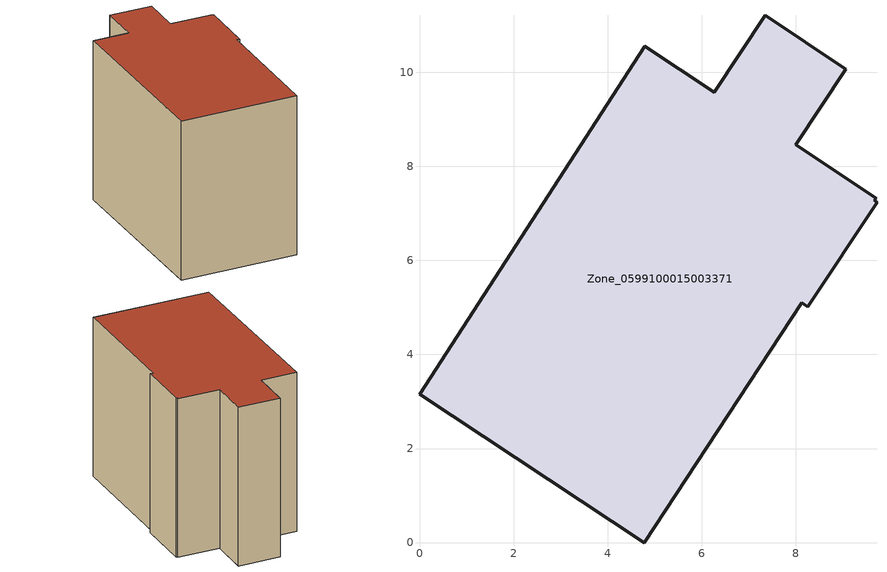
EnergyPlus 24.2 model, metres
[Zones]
Zone_0599100015003371
 floor ground (C_G): 7.35,11.21 9.06,10.07 8,8.46 9.71,7.32 9.67,7.28 9.73,7.24 8.25,5.02 8.13,5.1 4.78,0 0,3.16 4.79,10.56 6.27,9.58 z0.82
 wall outside (C_F): 4.79,10.56 0,3.16 4.78,0 8.13,5.1 8.25,5.02 9.73,7.24 9.67,7.28 9.71,7.32 8,8.46 9.06,10.07 7.35,11.21 6.27,9.58 4.79,10.56 z0.82:8.74
 roof outside (C_R): 9.67,7.28 9.71,7.32 8,8.46 9.06,10.07 7.35,11.21 6.27,9.58 4.79,10.56 0,3.16 4.78,0 8.13,5.1 8.25,5.02 9.73,7.24 z8.74
[BUILDING]
Pand.0599100015003371: North Axis=0; Terrain=City; Loads Convergence Tolerance Value=0.04; Temperature Convergence Tolerance Value=0.4; Solar Distribution=FullExterior; Maximum Number of Warmup Days=25; Minimum Number of Warmup Days=1
[Site:Location]
Rotterdam.The.Hague.AP_ZH_NLD Design_Conditions: Latitude=51.96; Longitude=4.45; Time Zone=1; Elevation=-4.5
[SITE:GROUNDTEMPERATURE:BUILDINGSURFACE]
18, 18, 18, 18, 18, 18, 18, 18, 18, 18, 18, 18
[MATERIAL] Thermal Absorptance=0.9; Solar Absorptance=0.7; Visible Absorptance=0.7
Name | Roughness | Thickness | Conductivity | Density | Specific Heat
G.TI.1965-1974 | MediumSmooth | 0.15 | 0.882353 | 540 | 1210
F.TI.1965-1974 | Rough | 0.3 | 0.697674 | 1920 | 840
R.TI.1965-1974 | MediumRough | 0.2 | 0.232558 | 1500 | 1000
[CONSTRUCTION]
C_G: G.TI.1965-1974
C_F: F.TI.1965-1974
C_R: R.TI.1965-1974
[ZONE]
Zone_0599100015003371: Type=1; Multiplier=1; Ceiling Height=Autocalculate; Volume=Autocalculate; Floor Area=autocalculate; Part of Total Floor Area=Yes
[ZONEINFILTRATION:DESIGNFLOWRATE]
Infil_Zone_0599100015003371: Zone or ZoneList or Space or SpaceList=Zone_0599100015003371; Schedule=AlwaysOn; Design Flow Rate Calculation Method=Flow/Area; Flow Rate per Floor Area=0.003; Constant Term Coefficient=1; Temperature Term Coefficient=0; Velocity Term Coefficient=0; Velocity Squared Term Coefficient=0
[HVACTEMPLATE:ZONE:IDEALLOADSAIRSYSTEM]
Zone_0599100015003371: Maximum Heating Supply Air Temperature=50; Minimum Cooling Supply Air Temperature=13; Maximum Heating Supply Air Humidity Ratio=0.0156; Minimum Cooling Supply Air Humidity Ratio=0.0077; Heating Limit=NoLimit; Cooling Limit=NoLimit; Dehumidification Control Type=ConstantSensibleHeatRatio; Cooling Sensible Heat Ratio=0.7; Dehumidification Setpoint=60; Humidification Control Type=None; Humidification Setpoint=30; Outdoor Air Method=None; Outdoor Air Flow Rate per Person=0.00944; Outdoor Air Flow Rate per Zone Floor Area=0; Outdoor Air Flow Rate per Zone=0; Demand Controlled Ventilation Type=None; Outdoor Air Economizer Type=NoEconomizer; Heat Recovery Type=None; Sensible Heat Recovery Effectiveness=0.7; Latent Heat Recovery Effectiveness=0.65
[ZONECONTROL:THERMOSTAT]
ThermostatControl_Zone_0599100015003371: Zone or ZoneList=Zone_0599100015003371; Control Type Schedule=DualSetpointControlType; Control 1=Thermostat_Zone_0599100015003371; Temperature Difference Between Cutout And Setpoint=0
[THERMOSTATSETPOINT:DUALSETPOINT]
Thermostat_Zone_0599100015003371: Heating Setpoint Temperature Schedule=HeatingSetpoint_Zone_0599100015003371; Cooling Setpoint Temperature Schedule=CoolingSetpoint_Zone_0599100015003371
[SCHEDULE:COMPACT]
HeatingSetpoint_Zone_0599100015003371: Through: 12/31, For: AllDays, Until: 24:00, 21
CoolingSetpoint_Zone_0599100015003371: Through: 12/31, For: AllDays, Until: 24:00, 24
DualSetpointControlType: Through: 12/31, For: AllDays, Until: 24:00, 4
AlwaysOn: Through: 12/31, For: AllDays, Until: 24:00, 1
